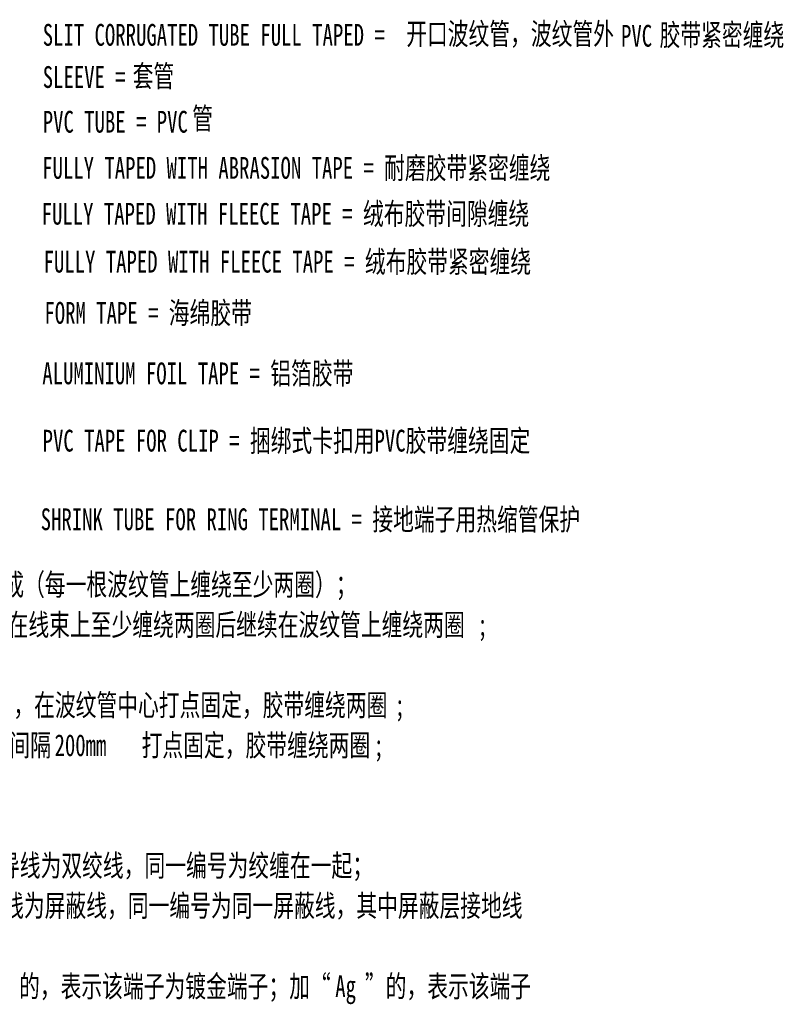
# Model space of a CAD drawing. Header units: inches. Extents: x 47316 to 59086, y 3141 to 11743.
# Drawn here: x 50358.6 to 50481.4, y 11247.2 to 11405.5 of the extents above; entities that cross this region are included whole.
import ezdxf

# ---------------------------------------------------------------- set-up
doc = ezdxf.new("R2010")
doc.units = ezdxf.units.IN
doc.header["$MEASUREMENT"] = 0
doc.layers.add('Drawing Frame', color=7, linetype='Continuous')
doc.styles.get("Standard").update_dxf_attribs({"font": ''})
doc.styles.add('样式 100', font='SimSun.ttf', dxfattribs={"width": 0.7, "height": 3.5})
doc.styles.get('Standard').set_extended_font_data('SimSun')

msp = doc.modelspace()

# ---------------------------------------------------------------- texts
at = {"color": 0, "lineweight": -3, "style": '样式 100', "width": 0.7}
for s, p in [('、分支点用胶带缠绕固定，且应一次操作完成（每一根波纹管上缠绕至少两圈）；', (50292.5, 11312.95)), ('需要用胶带固定波纹管，则应在一次操作中先在线束上至少缠绕两圈后继续在波纹管上缠绕两圈', (50289.85, 11306.49)), (';', (50432.24, 11306.49))]:
    msp.add_text(s, height=3.5, dxfattribs=at).set_placement(p)
at = {"color": 0, "lineweight": -3, "width": 0.7}
for s, p in [('之间的波纹管，在波纹管中心打点固定，胶带缠绕两圈', (50337.56, 11293.58)), (';', (50418.93, 11293.58)), ('的波纹管，在波纹管上间隔', (50323.56, 11287.12)), ('打点固定，胶带缠绕两圈', (50378.24, 11287.12)), ('200mm', (50364.24, 11287.12)), (';', (50415.54, 11287.12)), ('”的，表示该导线为双绞线，同一编号为绞缠在一起；', (50335.26, 11267.78)), ('”的，表示该导线为屏蔽线，同一编号为同一屏蔽线，其中屏蔽层接地线', (50332.58, 11261.33)), ('的，表示该端子为镀金端子；加“', (50358.53, 11248.37)), ('Ag', (50409.38, 11248.37)), ('”的，表示该端子', (50414.16, 11248.37))]:
    msp.add_text(s, height=3.5, dxfattribs=at).set_placement(p)
at = {"layer": 'Drawing Frame', "color": 0, "lineweight": -3, "style": '样式 100', "width": 0.7}
for s, p in [('SLIT CORRUGATED TUBE FULL TAPED = ', (50362.34, 11401.32)), ('开口波纹管，波纹管外', (50420.79, 11401.48)), ('PVC', (50455.34, 11401.17)), ('胶带紧密缠绕', (50461.54, 11401.32)), ('套管', (50376.8, 11394.7)), ('SLEEVE = ', (50362.34, 11394.54)), ('PVC TUBE = PVC', (50362.34, 11387.35)), ('管', (50386.37, 11387.87)), ('FULLY TAPED WITH ABRASION TAPE = 耐磨胶带紧密缠绕', (50362.25, 11379.93)), ('FULLY TAPED WITH FLEECE TAPE = 绒布胶带间隙缠绕', (50362.17, 11372.56)), ('FULLY TAPED WITH FLEECE TAPE = 绒布胶带紧密缠绕', (50362.48, 11364.85)), ('FORM TAPE = 海绵胶带', (50362.61, 11356.62)), ('ALUMINIUM FOIL TAPE = 铝箔胶带', (50362.27, 11346.9)), ('PVC TAPE FOR CLIP = 捆绑式卡扣用PVC胶带缠绕固定', (50362.32, 11336.08)), ('SHRINK TUBE FOR RING TERMINAL = 接地端子用热缩管保护', (50362.01, 11323.44))]:
    msp.add_text(s, height=3.5, dxfattribs=at).set_placement(p)

doc.saveas('drawing.dxf')
